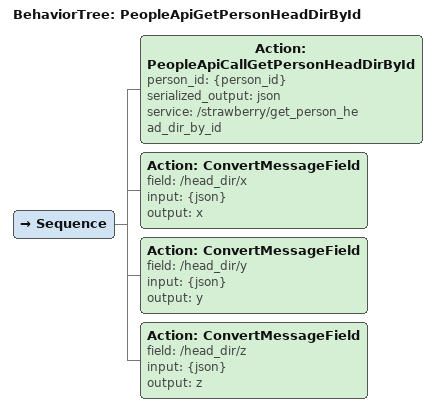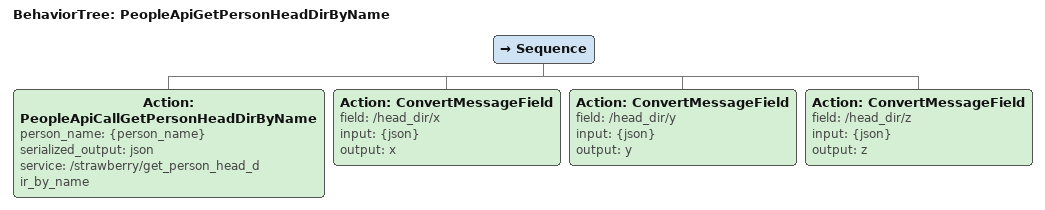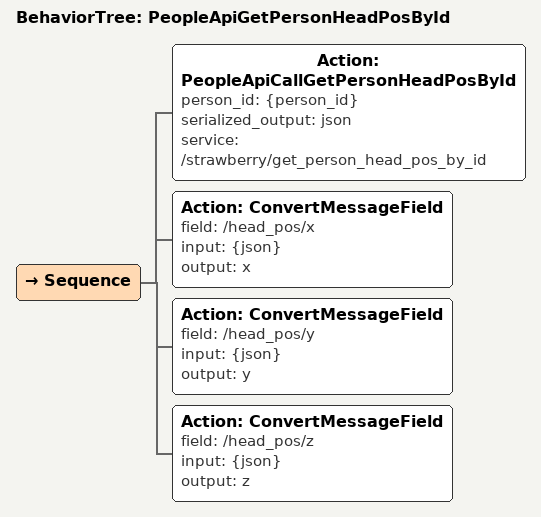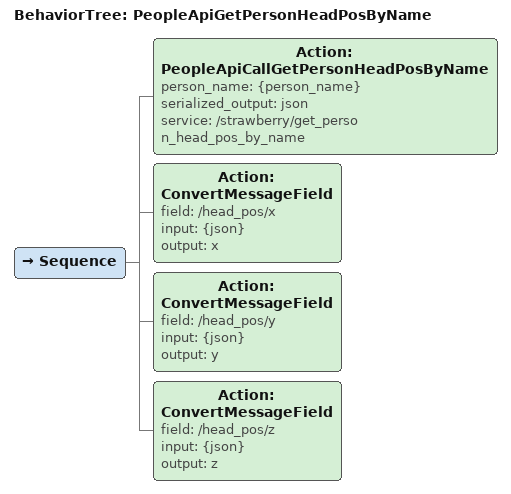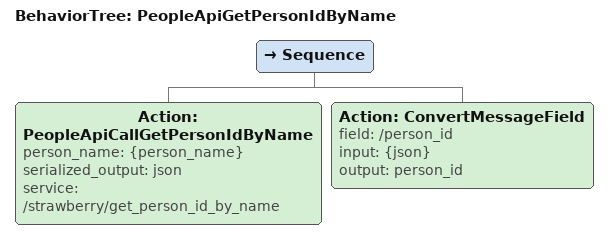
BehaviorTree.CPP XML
<BehaviorTree ID="PeopleApiGetPersonHeadDirById">
    <Sequence>
        <Action ID="PeopleApiCallGetPersonHeadDirById" person_id="{person_id}" serialized_output="json" service="/strawberry/get_person_head_dir_by_id"/>
        <Action ID="ConvertMessageField" field="/head_dir/x" input="{json}" output="x"/>
        <Action ID="ConvertMessageField" field="/head_dir/y" input="{json}" output="y"/>
        <Action ID="ConvertMessageField" field="/head_dir/z" input="{json}" output="z"/>
    </Sequence>
</BehaviorTree>

<BehaviorTree ID="PeopleApiGetPersonHeadDirByName">
    <Sequence>
        <Action ID="PeopleApiCallGetPersonHeadDirByName" person_name="{person_name}" serialized_output="json" service="/strawberry/get_person_head_dir_by_name"/>
        <Action ID="ConvertMessageField" field="/head_dir/x" input="{json}" output="x"/>
        <Action ID="ConvertMessageField" field="/head_dir/y" input="{json}" output="y"/>
        <Action ID="ConvertMessageField" field="/head_dir/z" input="{json}" output="z"/>
    </Sequence>
</BehaviorTree>

<BehaviorTree ID="PeopleApiGetPersonHeadPosById">
    <Sequence>
        <Action ID="PeopleApiCallGetPersonHeadPosById" person_id="{person_id}" serialized_output="json" service="/strawberry/get_person_head_pos_by_id"/>
        <Action ID="ConvertMessageField" field="/head_pos/x" input="{json}" output="x"/>
        <Action ID="ConvertMessageField" field="/head_pos/y" input="{json}" output="y"/>
        <Action ID="ConvertMessageField" field="/head_pos/z" input="{json}" output="z"/>
    </Sequence>
</BehaviorTree>

<BehaviorTree ID="PeopleApiGetPersonHeadPosByName">
    <Sequence>
        <Action ID="PeopleApiCallGetPersonHeadPosByName" person_name="{person_name}" serialized_output="json" service="/strawberry/get_person_head_pos_by_name"/>
        <Action ID="ConvertMessageField" field="/head_pos/x" input="{json}" output="x"/>
        <Action ID="ConvertMessageField" field="/head_pos/y" input="{json}" output="y"/>
        <Action ID="ConvertMessageField" field="/head_pos/z" input="{json}" output="z"/>
    </Sequence>
</BehaviorTree>

<BehaviorTree ID="PeopleApiGetPersonIdByName">
    <Sequence>
        <Action ID="PeopleApiCallGetPersonIdByName" person_name="{person_name}" serialized_output="json" service="/strawberry/get_person_id_by_name"/>
        <Action ID="ConvertMessageField" field="/person_id" input="{json}" output="person_id"/>
    </Sequence>
</BehaviorTree>
